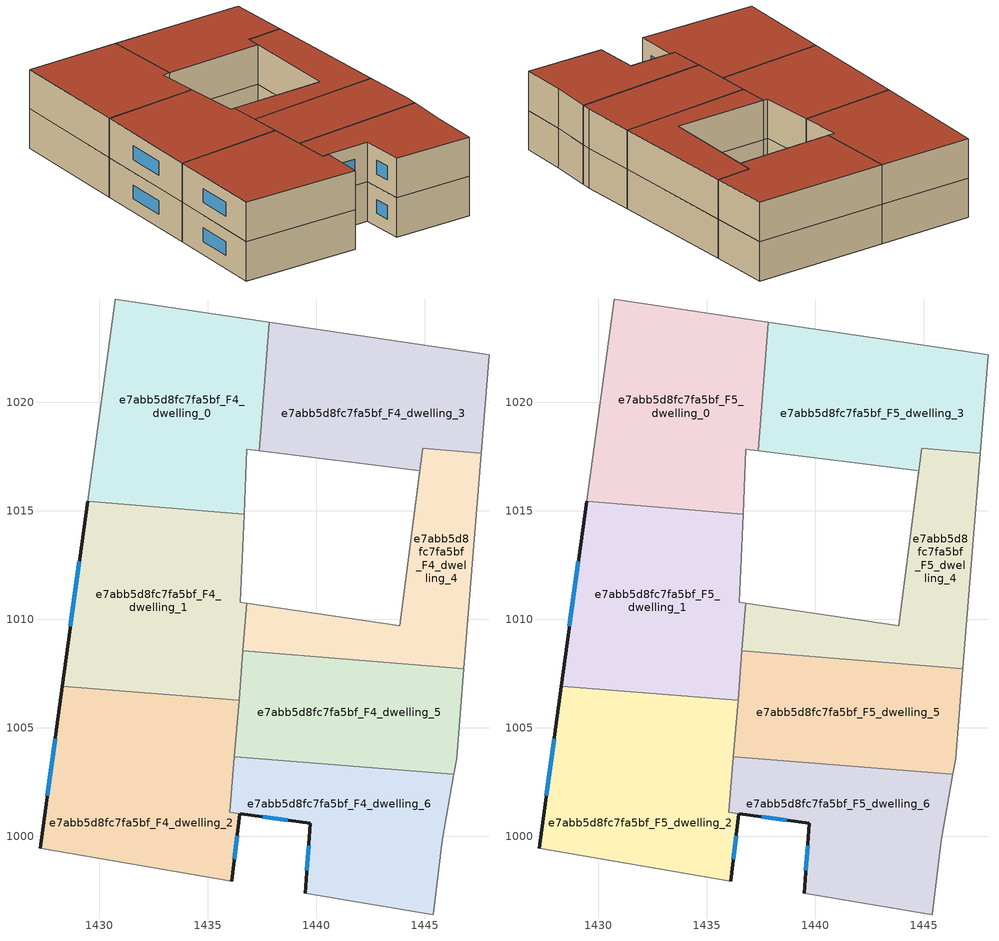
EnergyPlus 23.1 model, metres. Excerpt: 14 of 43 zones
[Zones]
e7abb5d8fc7fa5bf_F4_dwelling_0
 floor to e7abb5d8fc7fa5bf_F3_dwelling_0 (EU_floor_Construction): 1437.85,1023.69 1437.37,1017.77 1436.8,1017.84 1436.68,1014.85 1429.46,1015.43 1430.74,1024.75 z12
 wall adiabatic (EU_wall_Construction): 1437.85,1023.69 1430.74,1024.75 1429.46,1015.43 1436.68,1014.85 1436.8,1017.84 1437.37,1017.77 z12:15
 wall to e7abb5d8fc7fa5bf_F4_dwelling_3 (EU_wall_Construction): 1437.37,1017.77 1437.85,1023.69 z12:15
e7abb5d8fc7fa5bf_F4_dwelling_1
 floor to e7abb5d8fc7fa5bf_F3_dwelling_1 (EU_floor_Construction): 1436.68,1014.85 1436.51,1010.78 1436.8,1010.74 1436.44,1006.26 1428.29,1006.92 1429.46,1015.43 z12
 wall outside (EU_wall_Construction): 1429.46,1015.43 1428.29,1006.92 z12:15
 wall adiabatic (EU_wall_Construction): 1436.63,1008.54 1436.8,1010.74 1436.51,1010.78 1436.68,1014.85 1429.46,1015.43 z12:15
 wall to e7abb5d8fc7fa5bf_F4_dwelling_2 (EU_wall_Construction): 1428.29,1006.92 1436.44,1006.26 z12:15
 wall to e7abb5d8fc7fa5bf_F4_dwelling_5 (EU_wall_Construction): 1436.44,1006.26 1436.63,1008.54 z12:15
 window (EU_Window_Construction): 1429.08,1012.66 1428.67,1009.69 z12.98:14.02
e7abb5d8fc7fa5bf_F4_dwelling_2
 floor to e7abb5d8fc7fa5bf_F3_dwelling_2 (EU_floor_Construction): 1436.44,1006.26 1436.03,1001.09 1436.49,1001.03 1436.11,997.92 1427.27,999.44 1428.29,1006.92 z12
 wall outside (EU_wall_Construction): 1428.29,1006.92 1427.27,999.44 / 1436.11,997.92 1436.49,1001.03 z12:15
 wall adiabatic (EU_wall_Construction): 1427.27,999.44 1436.11,997.92 z12:15
 wall to e7abb5d8fc7fa5bf_F4_dwelling_5 (EU_wall_Construction): 1436.23,1003.67 1436.44,1006.26 z12:15
 wall to e7abb5d8fc7fa5bf_F4_dwelling_6 (EU_wall_Construction): 1436.49,1001.03 1436.03,1001.09 / 1436.03,1001.1 1436.23,1003.67 z12:15
 window (EU_Window_Construction): 1427.96,1004.49 1427.6,1001.87 / 1436.23,998.93 1436.36,1000.02 z12.98:14.02
e7abb5d8fc7fa5bf_F4_dwelling_3
 floor to e7abb5d8fc7fa5bf_F3_dwelling_3 (EU_floor_Construction): 1447.97,1022.19 1447.6,1017.66 1444.91,1017.88 1443.86,1009.7 1444.77,1016.84 1437.37,1017.77 1437.85,1023.69 z12
 wall adiabatic (EU_wall_Construction): 1437.37,1017.77 1444.77,1016.84 1443.86,1009.7 / 1447.6,1017.66 1447.97,1022.19 1437.85,1023.69 / 1443.85,1009.7 1444.91,1017.88 z12:15
 wall to e7abb5d8fc7fa5bf_F4_dwelling_4 (EU_wall_Construction): 1444.91,1017.88 1447.6,1017.66 z12:15
e7abb5d8fc7fa5bf_F4_dwelling_4
 floor to e7abb5d8fc7fa5bf_F3_dwelling_4 (EU_floor_Construction): 1447.6,1017.66 1446.81,1007.72 1436.63,1008.54 1436.8,1010.74 1443.86,1009.7 1444.91,1017.88 z12
 wall to e7abb5d8fc7fa5bf_F4_dwelling_5 (EU_wall_Construction): 1436.63,1008.54 1446.81,1007.72 z12:15
 wall adiabatic (EU_wall_Construction): 1444.91,1017.88 1443.86,1009.7 1436.8,1010.74 1436.63,1008.54 / 1446.81,1007.72 1447.6,1017.66 z12:15
e7abb5d8fc7fa5bf_F4_dwelling_5
 floor to e7abb5d8fc7fa5bf_F3_dwelling_5 (EU_floor_Construction): 1446.81,1007.72 1446.48,1003.57 1446.35,1002.86 1436.23,1003.67 1436.63,1008.54 z12
 wall adiabatic (EU_wall_Construction): 1446.35,1002.86 1446.48,1003.57 1446.81,1007.72 z12:15
 wall to e7abb5d8fc7fa5bf_F4_dwelling_6 (EU_wall_Construction): 1436.23,1003.67 1446.35,1002.86 z12:15
e7abb5d8fc7fa5bf_F4_dwelling_6
 floor to e7abb5d8fc7fa5bf_F3_dwelling_6 (EU_floor_Construction): 1446.35,1002.86 1445.82,999.81 1445.39,996.38 1439.49,997.37 1439.74,1000.6 1436.49,1001.03 1436.03,1001.1 1436.23,1003.67 z12
 wall outside (EU_wall_Construction): 1436.49,1001.03 1439.74,1000.6 1439.49,997.37 z12:15
 wall adiabatic (EU_wall_Construction): 1439.49,997.37 1445.39,996.38 1445.82,999.81 1446.35,1002.86 z12:15
 window (EU_Window_Construction): 1439.66,999.55 1439.57,998.42 / 1437.55,1000.89 1438.68,1000.74 z12.98:14.02
e7abb5d8fc7fa5bf_F5_dwelling_0
 floor to e7abb5d8fc7fa5bf_F4_dwelling_0 (EU_floor_Construction): 1437.85,1023.69 1437.37,1017.77 1436.8,1017.84 1436.68,1014.85 1429.46,1015.43 1430.74,1024.75 z15
 wall adiabatic (EU_wall_Construction): 1437.85,1023.69 1430.74,1024.75 1429.46,1015.43 1436.68,1014.85 1436.8,1017.84 1437.37,1017.77 z15:18
 wall to e7abb5d8fc7fa5bf_F5_dwelling_3 (EU_wall_Construction): 1437.37,1017.77 1437.85,1023.69 z15:18
 roof outside (EU_roof_Construction): 1436.68,1014.85 1436.8,1017.84 1437.37,1017.77 1437.85,1023.69 1430.74,1024.75 1429.46,1015.43 z18
e7abb5d8fc7fa5bf_F5_dwelling_1
 floor to e7abb5d8fc7fa5bf_F4_dwelling_1 (EU_floor_Construction): 1436.68,1014.85 1436.51,1010.78 1436.8,1010.74 1436.44,1006.26 1428.29,1006.92 1429.46,1015.43 z15
 wall outside (EU_wall_Construction): 1429.46,1015.43 1428.29,1006.92 z15:18
 wall adiabatic (EU_wall_Construction): 1436.63,1008.54 1436.8,1010.74 1436.51,1010.78 1436.68,1014.85 1429.46,1015.43 z15:18
 wall to e7abb5d8fc7fa5bf_F5_dwelling_2 (EU_wall_Construction): 1428.29,1006.92 1436.44,1006.26 z15:18
 wall to e7abb5d8fc7fa5bf_F5_dwelling_5 (EU_wall_Construction): 1436.44,1006.26 1436.63,1008.54 z15:18
 window (EU_Window_Construction): 1429.08,1012.66 1428.67,1009.69 z15.98:17.02
 roof outside (EU_roof_Construction): 1436.44,1006.26 1436.8,1010.74 1436.51,1010.78 1436.68,1014.85 1429.46,1015.43 1428.29,1006.92 z18
e7abb5d8fc7fa5bf_F5_dwelling_2
 floor to e7abb5d8fc7fa5bf_F4_dwelling_2 (EU_floor_Construction): 1436.44,1006.26 1436.03,1001.09 1436.49,1001.03 1436.11,997.92 1427.27,999.44 1428.29,1006.92 z15
 wall outside (EU_wall_Construction): 1428.29,1006.92 1427.27,999.44 / 1436.11,997.92 1436.49,1001.03 z15:18
 wall adiabatic (EU_wall_Construction): 1427.27,999.44 1436.11,997.92 z15:18
 wall to e7abb5d8fc7fa5bf_F5_dwelling_5 (EU_wall_Construction): 1436.23,1003.67 1436.44,1006.26 z15:18
 wall to e7abb5d8fc7fa5bf_F5_dwelling_6 (EU_wall_Construction): 1436.49,1001.03 1436.03,1001.09 / 1436.03,1001.1 1436.23,1003.67 z15:18
 window (EU_Window_Construction): 1427.96,1004.49 1427.6,1001.87 / 1436.23,998.93 1436.36,1000.02 z15.98:17.02
 roof outside (EU_roof_Construction): 1436.11,997.92 1436.49,1001.03 1436.03,1001.09 1436.44,1006.26 1428.29,1006.92 1427.27,999.44 z18
e7abb5d8fc7fa5bf_F5_dwelling_3
 floor to e7abb5d8fc7fa5bf_F4_dwelling_3 (EU_floor_Construction): 1447.97,1022.19 1447.6,1017.66 1444.91,1017.88 1443.86,1009.7 1444.77,1016.84 1437.37,1017.77 1437.85,1023.69 z15
 wall adiabatic (EU_wall_Construction): 1437.37,1017.77 1444.77,1016.84 1443.86,1009.7 / 1447.6,1017.66 1447.97,1022.19 1437.85,1023.69 / 1443.85,1009.7 1444.91,1017.88 z15:18
 wall to e7abb5d8fc7fa5bf_F5_dwelling_4 (EU_wall_Construction): 1444.91,1017.88 1447.6,1017.66 z15:18
 roof outside (EU_roof_Construction): 1443.86,1009.7 1444.91,1017.88 1447.6,1017.66 1447.97,1022.19 1437.85,1023.69 1437.37,1017.77 1444.77,1016.84 z18
e7abb5d8fc7fa5bf_F5_dwelling_4
 floor to e7abb5d8fc7fa5bf_F4_dwelling_4 (EU_floor_Construction): 1447.6,1017.66 1446.81,1007.72 1436.63,1008.54 1436.8,1010.74 1443.86,1009.7 1444.91,1017.88 z15
 wall to e7abb5d8fc7fa5bf_F5_dwelling_5 (EU_wall_Construction): 1436.63,1008.54 1446.81,1007.72 z15:18
 wall adiabatic (EU_wall_Construction): 1444.91,1017.88 1443.86,1009.7 1436.8,1010.74 1436.63,1008.54 / 1446.81,1007.72 1447.6,1017.66 z15:18
 roof outside (EU_roof_Construction): 1446.81,1007.72 1447.6,1017.66 1444.91,1017.88 1443.86,1009.7 1436.8,1010.74 1436.63,1008.54 z18
e7abb5d8fc7fa5bf_F5_dwelling_5
 floor to e7abb5d8fc7fa5bf_F4_dwelling_5 (EU_floor_Construction): 1446.81,1007.72 1446.48,1003.57 1446.35,1002.86 1436.23,1003.67 1436.63,1008.54 z15
 wall adiabatic (EU_wall_Construction): 1446.35,1002.86 1446.48,1003.57 1446.81,1007.72 z15:18
 wall to e7abb5d8fc7fa5bf_F5_dwelling_6 (EU_wall_Construction): 1436.23,1003.67 1446.35,1002.86 z15:18
 roof outside (EU_roof_Construction): 1446.35,1002.86 1446.48,1003.57 1446.81,1007.72 1436.63,1008.54 1436.23,1003.67 z18
e7abb5d8fc7fa5bf_F5_dwelling_6
 floor to e7abb5d8fc7fa5bf_F4_dwelling_6 (EU_floor_Construction): 1446.35,1002.86 1445.82,999.81 1445.39,996.38 1439.49,997.37 1439.74,1000.6 1436.49,1001.03 1436.03,1001.1 1436.23,1003.67 z15
 wall outside (EU_wall_Construction): 1436.49,1001.03 1439.74,1000.6 1439.49,997.37 z15:18
 wall adiabatic (EU_wall_Construction): 1439.49,997.37 1445.39,996.38 1445.82,999.81 1446.35,1002.86 z15:18
 window (EU_Window_Construction): 1439.66,999.55 1439.57,998.42 / 1437.55,1000.89 1438.68,1000.74 z15.98:17.02
 roof outside (EU_roof_Construction): 1445.39,996.38 1445.82,999.81 1446.35,1002.86 1436.23,1003.67 1436.03,1001.1 1436.49,1001.03 1439.74,1000.6 1439.49,997.37 z18
[Building]
EU S2 Campaign: North Axis=0; Terrain=City; Solar Distribution=FullExterior
[Site:Location]
Bologna: Latitude=44.5; Longitude=11.25; Time Zone=1; Elevation=37
[SizingPeriod:WeatherFileDays]
AnnualSizingPeriod: Begin Month=1; Begin Day of Month=1; End Month=12; End Day of Month=31; Day of Week for Start Day=Monday; Use Weather File Daylight Saving Period=No; Use Weather File Rain and Snow Indicators=No
[MATERIAL]
EU_InternalMass_Material: Roughness=MediumRough; Thickness=0.1; Conductivity=1; Density=1800; Specific Heat=900; Thermal Absorptance=0.9; Solar Absorptance=0.7; Visible Absorptance=0.7
[MATERIAL:NOMASS] Roughness=MediumRough; Thermal Absorptance=0.9; Solar Absorptance=0.7; Visible Absorptance=0.7
Name | Thermal Resistance
EU_wall_NoMass | 0.905828
EU_roof_NoMass | 0.37593
EU_floor_NoMass | 0.67114
[WINDOWMATERIAL:SIMPLEGLAZINGSYSTEM]
EU_Window_SimpleGlazing: UFactor=4.52486; Solar Heat Gain Coefficient=0.85; Visible Transmittance=0.85
[CONSTRUCTION]
EU_wall_Construction: EU_wall_NoMass
EU_roof_Construction: EU_roof_NoMass
EU_floor_Construction: EU_floor_NoMass
EU_Window_Construction: EU_Window_SimpleGlazing
EU_InternalMass_Construction: EU_InternalMass_Material
[ZONE] Type=1; Multiplier=1; Ceiling Height=autocalculate; Floor Area=autocalculate; Part of Total Floor Area=Yes
Name | Volume
e7abb5d8fc7fa5bf_F4_dwelling_0; e7abb5d8fc7fa5bf_F5_dwelling_0 | 199.625
e7abb5d8fc7fa5bf_F4_dwelling_1; e7abb5d8fc7fa5bf_F5_dwelling_1 | 199.623
e7abb5d8fc7fa5bf_F4_dwelling_2; e7abb5d8fc7fa5bf_F5_dwelling_2 | 203.389
e7abb5d8fc7fa5bf_F4_dwelling_3; e7abb5d8fc7fa5bf_F5_dwelling_3 | 169.461
e7abb5d8fc7fa5bf_F4_dwelling_4; e7abb5d8fc7fa5bf_F5_dwelling_4 | 129.843
e7abb5d8fc7fa5bf_F4_dwelling_5; e7abb5d8fc7fa5bf_F5_dwelling_5 | 149.717
e7abb5d8fc7fa5bf_F4_dwelling_6; e7abb5d8fc7fa5bf_F5_dwelling_6 | 145.953
[INTERNALMASS] Construction=EU_InternalMass_Construction
Name | Zone or ZoneList | Surface Area
e7abb5d8fc7fa5bf_F4_dwelling_0_EU_InternalMass | e7abb5d8fc7fa5bf_F4_dwelling_0 | 66.5415
e7abb5d8fc7fa5bf_F4_dwelling_1_EU_InternalMass | e7abb5d8fc7fa5bf_F4_dwelling_1 | 66.5412
e7abb5d8fc7fa5bf_F4_dwelling_2_EU_InternalMass | e7abb5d8fc7fa5bf_F4_dwelling_2 | 67.7978
e7abb5d8fc7fa5bf_F4_dwelling_3_EU_InternalMass | e7abb5d8fc7fa5bf_F4_dwelling_3 | 56.5302
e7abb5d8fc7fa5bf_F4_dwelling_4_EU_InternalMass | e7abb5d8fc7fa5bf_F4_dwelling_4 | 43.2826
e7abb5d8fc7fa5bf_F4_dwelling_5_EU_InternalMass | e7abb5d8fc7fa5bf_F4_dwelling_5 | 49.9055
e7abb5d8fc7fa5bf_F4_dwelling_6_EU_InternalMass | e7abb5d8fc7fa5bf_F4_dwelling_6 | 48.6524
e7abb5d8fc7fa5bf_F5_dwelling_0_EU_InternalMass | e7abb5d8fc7fa5bf_F5_dwelling_0 | 66.5415
e7abb5d8fc7fa5bf_F5_dwelling_1_EU_InternalMass | e7abb5d8fc7fa5bf_F5_dwelling_1 | 66.5412
e7abb5d8fc7fa5bf_F5_dwelling_2_EU_InternalMass | e7abb5d8fc7fa5bf_F5_dwelling_2 | 67.7978
e7abb5d8fc7fa5bf_F5_dwelling_3_EU_InternalMass | e7abb5d8fc7fa5bf_F5_dwelling_3 | 56.5302
e7abb5d8fc7fa5bf_F5_dwelling_4_EU_InternalMass | e7abb5d8fc7fa5bf_F5_dwelling_4 | 43.2826
e7abb5d8fc7fa5bf_F5_dwelling_5_EU_InternalMass | e7abb5d8fc7fa5bf_F5_dwelling_5 | 49.9055
e7abb5d8fc7fa5bf_F5_dwelling_6_EU_InternalMass | e7abb5d8fc7fa5bf_F5_dwelling_6 | 48.6524
[OTHEREQUIPMENT] Fuel Type=Electricity; Design Level Calculation Method=Watts/Area; Power per Zone Floor Area=1; Fraction Latent=0; Fraction Radiant=0; Fraction Lost=0; Carbon Dioxide Generation Rate=0; EndUse Subcategory=EU_Step8_InternalGains
Name | Zone or ZoneList or Space or SpaceList | Schedule
EU_Step8_InternalGain_e7abb5d8fc7fa5bf_F4_dwelling_0_f000 | e7abb5d8fc7fa5bf_F4_dwelling_0 | EU_Step8_GainSchedule_e7abb5d8fc7fa5bf_F4_dwelling_0_f000
EU_Step8_InternalGain_e7abb5d8fc7fa5bf_F4_dwelling_1_f000 | e7abb5d8fc7fa5bf_F4_dwelling_1 | EU_Step8_GainSchedule_e7abb5d8fc7fa5bf_F4_dwelling_1_f000
EU_Step8_InternalGain_e7abb5d8fc7fa5bf_F4_dwelling_2_f000 | e7abb5d8fc7fa5bf_F4_dwelling_2 | EU_Step8_GainSchedule_e7abb5d8fc7fa5bf_F4_dwelling_2_f000
EU_Step8_InternalGain_e7abb5d8fc7fa5bf_F4_dwelling_3_f000 | e7abb5d8fc7fa5bf_F4_dwelling_3 | EU_Step8_GainSchedule_e7abb5d8fc7fa5bf_F4_dwelling_3_f000
EU_Step8_InternalGain_e7abb5d8fc7fa5bf_F4_dwelling_4_f000 | e7abb5d8fc7fa5bf_F4_dwelling_4 | EU_Step8_GainSchedule_e7abb5d8fc7fa5bf_F4_dwelling_4_f000
EU_Step8_InternalGain_e7abb5d8fc7fa5bf_F4_dwelling_5_f000 | e7abb5d8fc7fa5bf_F4_dwelling_5 | EU_Step8_GainSchedule_e7abb5d8fc7fa5bf_F4_dwelling_5_f000
EU_Step8_InternalGain_e7abb5d8fc7fa5bf_F4_dwelling_6_f000 | e7abb5d8fc7fa5bf_F4_dwelling_6 | EU_Step8_GainSchedule_e7abb5d8fc7fa5bf_F4_dwelling_6_f000
EU_Step8_InternalGain_e7abb5d8fc7fa5bf_F5_dwelling_0_f000 | e7abb5d8fc7fa5bf_F5_dwelling_0 | EU_Step8_GainSchedule_e7abb5d8fc7fa5bf_F5_dwelling_0_f000
EU_Step8_InternalGain_e7abb5d8fc7fa5bf_F5_dwelling_1_f000 | e7abb5d8fc7fa5bf_F5_dwelling_1 | EU_Step8_GainSchedule_e7abb5d8fc7fa5bf_F5_dwelling_1_f000
EU_Step8_InternalGain_e7abb5d8fc7fa5bf_F5_dwelling_2_f000 | e7abb5d8fc7fa5bf_F5_dwelling_2 | EU_Step8_GainSchedule_e7abb5d8fc7fa5bf_F5_dwelling_2_f000
EU_Step8_InternalGain_e7abb5d8fc7fa5bf_F5_dwelling_3_f000 | e7abb5d8fc7fa5bf_F5_dwelling_3 | EU_Step8_GainSchedule_e7abb5d8fc7fa5bf_F5_dwelling_3_f000
EU_Step8_InternalGain_e7abb5d8fc7fa5bf_F5_dwelling_4_f000 | e7abb5d8fc7fa5bf_F5_dwelling_4 | EU_Step8_GainSchedule_e7abb5d8fc7fa5bf_F5_dwelling_4_f000
EU_Step8_InternalGain_e7abb5d8fc7fa5bf_F5_dwelling_5_f000 | e7abb5d8fc7fa5bf_F5_dwelling_5 | EU_Step8_GainSchedule_e7abb5d8fc7fa5bf_F5_dwelling_5_f000
EU_Step8_InternalGain_e7abb5d8fc7fa5bf_F5_dwelling_6_f000 | e7abb5d8fc7fa5bf_F5_dwelling_6 | EU_Step8_GainSchedule_e7abb5d8fc7fa5bf_F5_dwelling_6_f000
[ZONEVENTILATION:DESIGNFLOWRATE] Schedule=EU_AlwaysOn; Design Flow Rate Calculation Method=AirChanges/Hour; Air Changes per Hour=0.73129; Ventilation Type=Natural; Fan Pressure Rise=0; Fan Total Efficiency=1; Constant Term Coefficient=1; Temperature Term Coefficient=0; Velocity Term Coefficient=0; Velocity Squared Term Coefficient=0; Minimum Indoor Temperature=-100; Maximum Indoor Temperature=100; Delta Temperature=-100; Minimum Outdoor Temperature=-100; Maximum Outdoor Temperature=100; Maximum Wind Speed=40
Name | Zone or ZoneList or Space or SpaceList
EU_ConstantAir_e7abb5d8fc7fa5bf_F4_dwelling_0 | e7abb5d8fc7fa5bf_F4_dwelling_0
EU_ConstantAir_e7abb5d8fc7fa5bf_F4_dwelling_1 | e7abb5d8fc7fa5bf_F4_dwelling_1
EU_ConstantAir_e7abb5d8fc7fa5bf_F4_dwelling_2 | e7abb5d8fc7fa5bf_F4_dwelling_2
EU_ConstantAir_e7abb5d8fc7fa5bf_F4_dwelling_3 | e7abb5d8fc7fa5bf_F4_dwelling_3
EU_ConstantAir_e7abb5d8fc7fa5bf_F4_dwelling_4 | e7abb5d8fc7fa5bf_F4_dwelling_4
EU_ConstantAir_e7abb5d8fc7fa5bf_F4_dwelling_5 | e7abb5d8fc7fa5bf_F4_dwelling_5
EU_ConstantAir_e7abb5d8fc7fa5bf_F4_dwelling_6 | e7abb5d8fc7fa5bf_F4_dwelling_6
EU_ConstantAir_e7abb5d8fc7fa5bf_F5_dwelling_0 | e7abb5d8fc7fa5bf_F5_dwelling_0
EU_ConstantAir_e7abb5d8fc7fa5bf_F5_dwelling_1 | e7abb5d8fc7fa5bf_F5_dwelling_1
EU_ConstantAir_e7abb5d8fc7fa5bf_F5_dwelling_2 | e7abb5d8fc7fa5bf_F5_dwelling_2
EU_ConstantAir_e7abb5d8fc7fa5bf_F5_dwelling_3 | e7abb5d8fc7fa5bf_F5_dwelling_3
EU_ConstantAir_e7abb5d8fc7fa5bf_F5_dwelling_4 | e7abb5d8fc7fa5bf_F5_dwelling_4
EU_ConstantAir_e7abb5d8fc7fa5bf_F5_dwelling_5 | e7abb5d8fc7fa5bf_F5_dwelling_5
EU_ConstantAir_e7abb5d8fc7fa5bf_F5_dwelling_6 | e7abb5d8fc7fa5bf_F5_dwelling_6
[HVACTEMPLATE:THERMOSTAT] Constant Heating Setpoint=20; Constant Cooling Setpoint=50
EU_HeatOnly_e7abb5d8fc7fa5bf_F3_dwelling_6; EU_HeatOnly_e7abb5d8fc7fa5bf_F4_dwelling_0; EU_HeatOnly_e7abb5d8fc7fa5bf_F4_dwelling_1; EU_HeatOnly_e7abb5d8fc7fa5bf_F4_dwelling_2; EU_HeatOnly_e7abb5d8fc7fa5bf_F4_dwelling_3; EU_HeatOnly_e7abb5d8fc7fa5bf_F4_dwelling_4; EU_HeatOnly_e7abb5d8fc7fa5bf_F4_dwelling_5; EU_HeatOnly_e7abb5d8fc7fa5bf_F4_dwelling_6; EU_HeatOnly_e7abb5d8fc7fa5bf_F5_dwelling_0; EU_HeatOnly_e7abb5d8fc7fa5bf_F5_dwelling_1; EU_HeatOnly_e7abb5d8fc7fa5bf_F5_dwelling_2; EU_HeatOnly_e7abb5d8fc7fa5bf_F5_dwelling_3; EU_HeatOnly_e7abb5d8fc7fa5bf_F5_dwelling_4; EU_HeatOnly_e7abb5d8fc7fa5bf_F5_dwelling_5; EU_HeatOnly_e7abb5d8fc7fa5bf_F5_dwelling_6
[HVACTEMPLATE:ZONE:IDEALLOADSAIRSYSTEM] System Availability Schedule=EU_AlwaysOn; Maximum Heating Supply Air Temperature=50; Minimum Cooling Supply Air Temperature=13; Maximum Heating Supply Air Humidity Ratio=0.0156; Minimum Cooling Supply Air Humidity Ratio=0.0077; Heating Limit=NoLimit; Cooling Limit=NoLimit; Heating Availability Schedule=EU_AlwaysOn; Cooling Availability Schedule=EU_CoolingOff; Dehumidification Control Type=ConstantSensibleHeatRatio; Cooling Sensible Heat Ratio=0.7; Dehumidification Setpoint=60; Humidification Control Type=None; Humidification Setpoint=30; Outdoor Air Method=None; Outdoor Air Flow Rate per Person=0.00944; Outdoor Air Flow Rate per Zone Floor Area=0; Outdoor Air Flow Rate per Zone=0; Demand Controlled Ventilation Type=None; Outdoor Air Economizer Type=NoEconomizer; Heat Recovery Type=None; Sensible Heat Recovery Effectiveness=0.7; Latent Heat Recovery Effectiveness=0.65
Name | Template Thermostat
e7abb5d8fc7fa5bf_F4_dwelling_0 | EU_HeatOnly_e7abb5d8fc7fa5bf_F4_dwelling_0
e7abb5d8fc7fa5bf_F4_dwelling_1 | EU_HeatOnly_e7abb5d8fc7fa5bf_F4_dwelling_1
e7abb5d8fc7fa5bf_F4_dwelling_2 | EU_HeatOnly_e7abb5d8fc7fa5bf_F4_dwelling_2
e7abb5d8fc7fa5bf_F4_dwelling_3 | EU_HeatOnly_e7abb5d8fc7fa5bf_F4_dwelling_3
e7abb5d8fc7fa5bf_F4_dwelling_4 | EU_HeatOnly_e7abb5d8fc7fa5bf_F4_dwelling_4
e7abb5d8fc7fa5bf_F4_dwelling_5 | EU_HeatOnly_e7abb5d8fc7fa5bf_F4_dwelling_5
e7abb5d8fc7fa5bf_F4_dwelling_6 | EU_HeatOnly_e7abb5d8fc7fa5bf_F4_dwelling_6
e7abb5d8fc7fa5bf_F5_dwelling_0 | EU_HeatOnly_e7abb5d8fc7fa5bf_F5_dwelling_0
e7abb5d8fc7fa5bf_F5_dwelling_1 | EU_HeatOnly_e7abb5d8fc7fa5bf_F5_dwelling_1
e7abb5d8fc7fa5bf_F5_dwelling_2 | EU_HeatOnly_e7abb5d8fc7fa5bf_F5_dwelling_2
e7abb5d8fc7fa5bf_F5_dwelling_3 | EU_HeatOnly_e7abb5d8fc7fa5bf_F5_dwelling_3
e7abb5d8fc7fa5bf_F5_dwelling_4 | EU_HeatOnly_e7abb5d8fc7fa5bf_F5_dwelling_4
e7abb5d8fc7fa5bf_F5_dwelling_5 | EU_HeatOnly_e7abb5d8fc7fa5bf_F5_dwelling_5
e7abb5d8fc7fa5bf_F5_dwelling_6 | EU_HeatOnly_e7abb5d8fc7fa5bf_F5_dwelling_6
[SIZING:ZONE] Zone Cooling Design Supply Air Temperature Input Method=SupplyAirTemperature; Zone Cooling Design Supply Air Temperature=13; Zone Heating Design Supply Air Temperature Input Method=SupplyAirTemperature; Zone Heating Design Supply Air Temperature=50; Zone Cooling Design Supply Air Humidity Ratio=0.008; Zone Heating Design Supply Air Humidity Ratio=0.008; Cooling Design Air Flow Method=DesignDay; Cooling Design Air Flow Rate=0; Cooling Minimum Air Flow per Zone Floor Area=0.000762; Cooling Minimum Air Flow=0; Cooling Minimum Air Flow Fraction=0.2; Heating Design Air Flow Method=DesignDay; Heating Design Air Flow Rate=0; Heating Maximum Air Flow per Zone Floor Area=0.002032; Heating Maximum Air Flow=0.141576; Heating Maximum Air Flow Fraction=0.3; Account for Dedicated Outdoor Air System=No; Dedicated Outdoor Air System Control Strategy=NeutralSupplyAir; Dedicated Outdoor Air Low Setpoint Temperature for Design=autosize; Dedicated Outdoor Air High Setpoint Temperature for Design=autosize; Zone Load Sizing Method=Sensible Load Only No Latent Load; Zone Latent Cooling Design Supply Air Humidity Ratio Input Method=HumidityRatioDifference; Zone Cooling Design Supply Air Humidity Ratio Difference=0.005; Zone Latent Heating Design Supply Air Humidity Ratio Input Method=HumidityRatioDifference; Zone Humidification Design Supply Air Humidity Ratio Difference=0.005
e7abb5d8fc7fa5bf_F4_dwelling_0; e7abb5d8fc7fa5bf_F4_dwelling_1; e7abb5d8fc7fa5bf_F4_dwelling_2; e7abb5d8fc7fa5bf_F4_dwelling_3; e7abb5d8fc7fa5bf_F4_dwelling_4; e7abb5d8fc7fa5bf_F4_dwelling_5; e7abb5d8fc7fa5bf_F4_dwelling_6; e7abb5d8fc7fa5bf_F5_dwelling_0; e7abb5d8fc7fa5bf_F5_dwelling_1; e7abb5d8fc7fa5bf_F5_dwelling_2; e7abb5d8fc7fa5bf_F5_dwelling_3; e7abb5d8fc7fa5bf_F5_dwelling_4; e7abb5d8fc7fa5bf_F5_dwelling_5; e7abb5d8fc7fa5bf_F5_dwelling_6
[SCHEDULE:CONSTANT]
Name | Hourly Value
EU_AlwaysOn | 1
EU_CoolingOff | 0
[SCHEDULE:FILE] Column Number=1; Rows to Skip at Top=0; Number of Hours of Data=8760; Column Separator=Comma; Interpolate to Timestep=No; Minutes per Item=60; Adjust Schedule for Daylight Savings=Yes
Name | File
EU_Step8_GainSchedule_e7abb5d8fc7fa5bf_F4_dwelling_0_f000 | ../../schedules/e7abb5d8fc7fa5bf/e7abb5d8fc7fa5bf_F4_dwelling_0_f000_gain.csv
EU_Step8_GainSchedule_e7abb5d8fc7fa5bf_F4_dwelling_1_f000 | ../../schedules/e7abb5d8fc7fa5bf/e7abb5d8fc7fa5bf_F4_dwelling_1_f000_gain.csv
EU_Step8_GainSchedule_e7abb5d8fc7fa5bf_F4_dwelling_2_f000 | ../../schedules/e7abb5d8fc7fa5bf/e7abb5d8fc7fa5bf_F4_dwelling_2_f000_gain.csv
EU_Step8_GainSchedule_e7abb5d8fc7fa5bf_F4_dwelling_3_f000 | ../../schedules/e7abb5d8fc7fa5bf/e7abb5d8fc7fa5bf_F4_dwelling_3_f000_gain.csv
EU_Step8_GainSchedule_e7abb5d8fc7fa5bf_F4_dwelling_4_f000 | ../../schedules/e7abb5d8fc7fa5bf/e7abb5d8fc7fa5bf_F4_dwelling_4_f000_gain.csv
EU_Step8_GainSchedule_e7abb5d8fc7fa5bf_F4_dwelling_5_f000 | ../../schedules/e7abb5d8fc7fa5bf/e7abb5d8fc7fa5bf_F4_dwelling_5_f000_gain.csv
EU_Step8_GainSchedule_e7abb5d8fc7fa5bf_F4_dwelling_6_f000 | ../../schedules/e7abb5d8fc7fa5bf/e7abb5d8fc7fa5bf_F4_dwelling_6_f000_gain.csv
EU_Step8_GainSchedule_e7abb5d8fc7fa5bf_F5_dwelling_0_f000 | ../../schedules/e7abb5d8fc7fa5bf/e7abb5d8fc7fa5bf_F5_dwelling_0_f000_gain.csv
EU_Step8_GainSchedule_e7abb5d8fc7fa5bf_F5_dwelling_1_f000 | ../../schedules/e7abb5d8fc7fa5bf/e7abb5d8fc7fa5bf_F5_dwelling_1_f000_gain.csv
EU_Step8_GainSchedule_e7abb5d8fc7fa5bf_F5_dwelling_2_f000 | ../../schedules/e7abb5d8fc7fa5bf/e7abb5d8fc7fa5bf_F5_dwelling_2_f000_gain.csv
EU_Step8_GainSchedule_e7abb5d8fc7fa5bf_F5_dwelling_3_f000 | ../../schedules/e7abb5d8fc7fa5bf/e7abb5d8fc7fa5bf_F5_dwelling_3_f000_gain.csv
EU_Step8_GainSchedule_e7abb5d8fc7fa5bf_F5_dwelling_4_f000 | ../../schedules/e7abb5d8fc7fa5bf/e7abb5d8fc7fa5bf_F5_dwelling_4_f000_gain.csv
EU_Step8_GainSchedule_e7abb5d8fc7fa5bf_F5_dwelling_5_f000 | ../../schedules/e7abb5d8fc7fa5bf/e7abb5d8fc7fa5bf_F5_dwelling_5_f000_gain.csv
EU_Step8_GainSchedule_e7abb5d8fc7fa5bf_F5_dwelling_6_f000 | ../../schedules/e7abb5d8fc7fa5bf/e7abb5d8fc7fa5bf_F5_dwelling_6_f000_gain.csv
